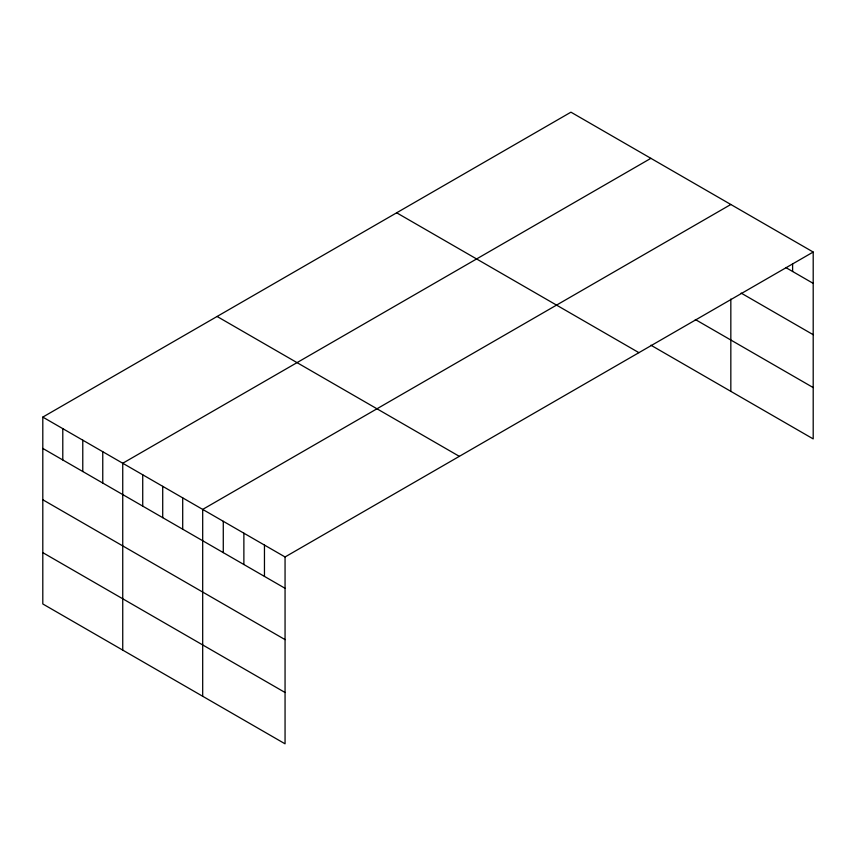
<?xml version="1.0" encoding="UTF-8"?>
<svg xmlns="http://www.w3.org/2000/svg" width="856" height="856" viewBox="0 0 856 856"><rect width="100%" height="100%" fill="white"/><g stroke="black" fill="none" stroke-linecap="round" stroke-linejoin="round"><path stroke-width="1.28" d="M42.8 417.097L285.059 556.967L285.059 743.821L42.8 603.962L42.8 417.097L570.941 112.179L813.2 252.039L813.2 438.903L650.892 345.193M650.892 158.328L122.74 463.257L122.74 650.111M730.831 204.488L202.69 509.406L202.69 696.27M285.059 556.967L813.2 252.039M785.744 267.521L813.2 283.368M741.125 293.084L813.2 334.696M695.307 319.513L813.2 387.575M396.66 212.802L638.908 352.661M217.092 316.474L459.34 456.344M42.8 448.426L285.059 588.297M42.8 499.754L285.059 639.614M42.8 552.634L285.059 692.493M792.613 263.648L792.613 271.48M730.831 299.044L730.831 391.342M264.461 545.079L264.461 576.398M243.874 533.192L243.874 564.511M223.277 521.293L223.277 552.623M182.703 497.871L182.703 529.201M162.715 486.336L162.715 517.655M142.727 474.791L142.727 506.121M102.763 451.711L102.763 483.041M82.775 440.177L82.775 471.506M62.788 428.642L62.788 459.961"/></g></svg>
